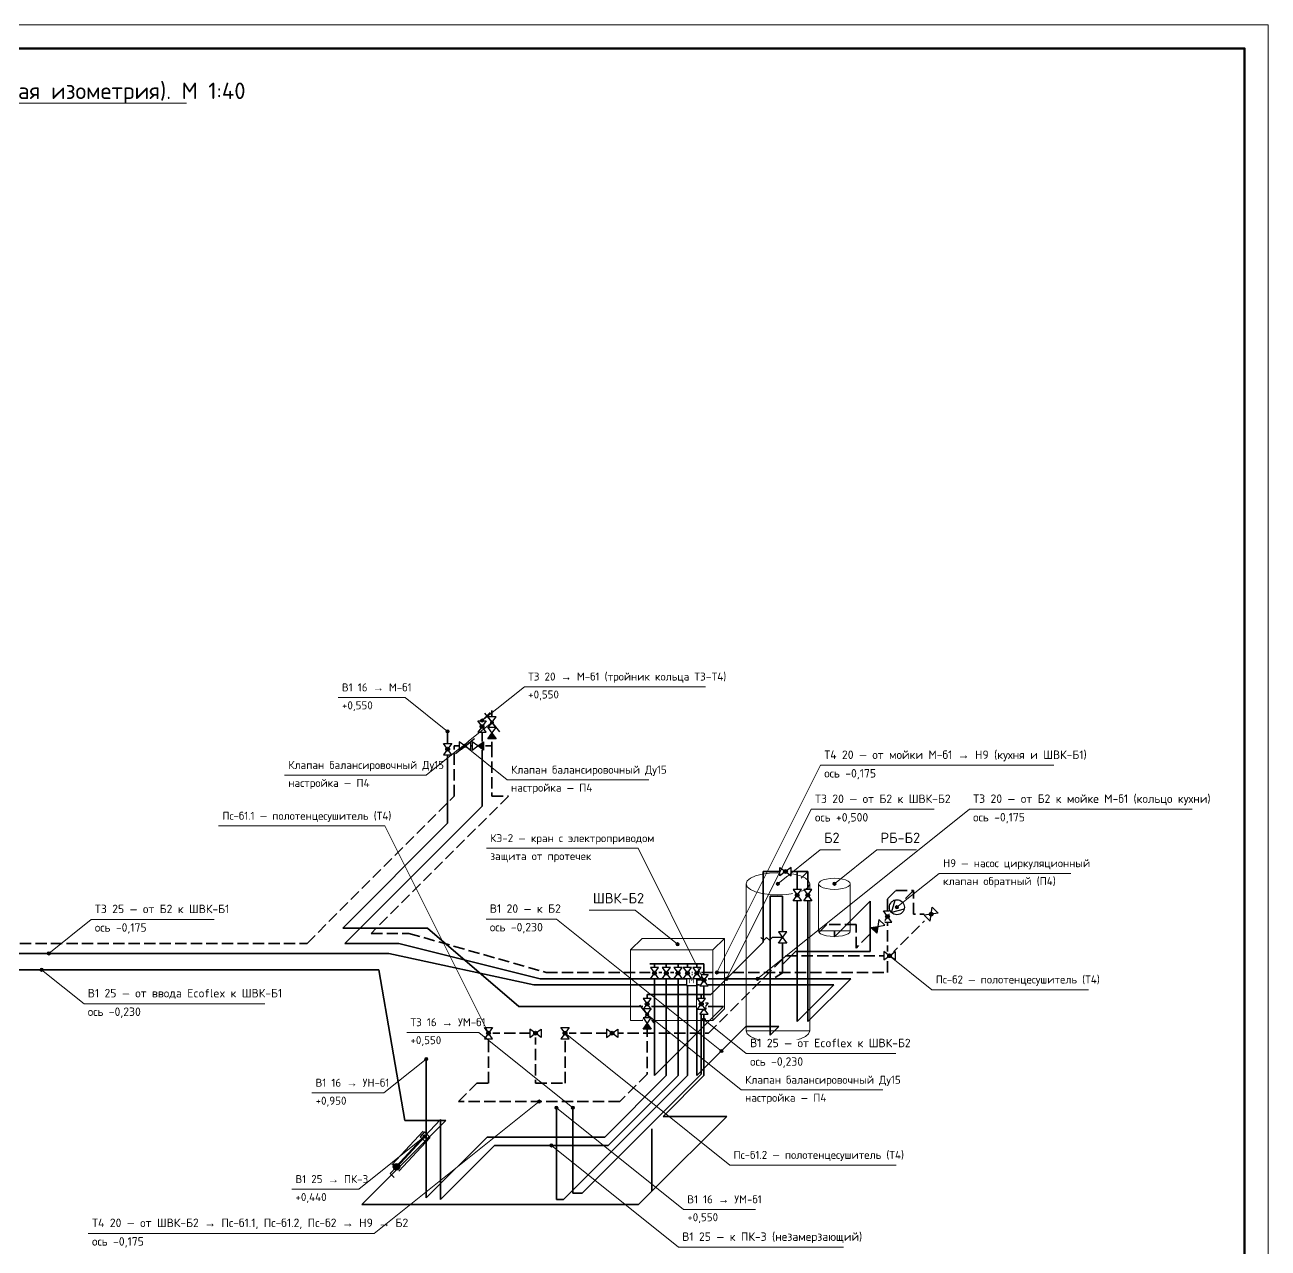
# Paper-space layout 'Лист' of a CAD drawing. Header units: millimetres. Extents: x 0 to 594, y 0 to 420.
# Drawn here: x 329.9 to 594, y 160.3 to 420 of the extents above; entities that cross this region are included whole.
import ezdxf
from ezdxf.enums import TextEntityAlignment as Align

# ---------------------------------------------------------------- set-up
doc = ezdxf.new("R2010")
doc.units = ezdxf.units.MM
doc.linetypes.add('ОВ_ШТРИХ', pattern=[330, 240, -90])
for name, color, linetype, lineweight in [('ВК_арматура', 7, 'Continuous', 25), ('ВК_В1', 150, 'Continuous', 35), ('ВК_марки', 7, 'Continuous', 18), ('ВК_оборуд_тонк', 8, 'Continuous', 18), ('ВК_Т3', 1, 'Continuous', 35), ('ВК_Т4', 30, 'Continuous', 35), ('Рамка', 7, 'Continuous', 50), ('Таблицы', 7, 'Continuous', 18), ('Текст', 7, 'Continuous', 18), ('Тонкие', 8, 'Continuous', 13)]:
    doc.layers.add(name, color=color, linetype=linetype, lineweight=lineweight)
doc.styles.add('GOST', font='isocpeur.ttf', dxfattribs={"width": 0.9})

psp = doc.layouts.new('Лист')

# ---------------------------------------------------------------- hatches: boundary and pattern name
at = {"layer": 'ВК_арматура'}
h = psp.add_hatch(color=7, dxfattribs=at)
edge = h.paths.add_edge_path()
edge.add_arc((408.87, 177.54), 0.7, 0, 360)
at = {"layer": 'ВК_марки'}
h = psp.add_hatch(color=7, dxfattribs=at)
edge = h.paths.add_edge_path()
edge.add_arc((419.72, 269.96), 0.35, 0, 360)
h = psp.add_hatch(color=7, dxfattribs=at)
edge = h.paths.add_edge_path()
edge.add_arc((489.87, 237.61), 0.35, 0, 360)
h = psp.add_hatch(color=7, dxfattribs=at)
edge = h.paths.add_edge_path()
edge.add_arc((501.87, 237.61), 0.35, 0, 360)
h = psp.add_hatch(color=7, dxfattribs=at)
edge = h.paths.add_edge_path()
edge.add_arc((468.55, 224.79), 0.35, 0, 360)
h = psp.add_hatch(color=7, dxfattribs=at)
edge = h.paths.add_edge_path()
edge.add_arc((334.98, 222.84), 0.35, 0, 360)
h = psp.add_hatch(color=7, dxfattribs=at)
edge = h.paths.add_edge_path()
edge.add_arc((333.48, 219.35), 0.35, 0, 360)
h = psp.add_hatch(color=7, dxfattribs=at)
edge = h.paths.add_edge_path()
edge.add_arc((476.91, 218.78), 0.35, 0, 360)
h = psp.add_hatch(color=7, dxfattribs=at)
edge = h.paths.add_edge_path()
edge.add_arc((478.94, 217.43), 0.35, 0, 360)
h = psp.add_hatch(color=7, dxfattribs=at)
edge = h.paths.add_edge_path()
edge.add_arc((485.54, 217.45), 0.35, 0, 360)
h = psp.add_hatch(color=7, dxfattribs=at)
edge = h.paths.add_edge_path()
edge.add_arc((415.17, 200.41), 0.35, 0, 360)
h = psp.add_hatch(color=7, dxfattribs=at)
edge = h.paths.add_edge_path()
edge.add_arc((477.87, 202.11), 0.35, 0, 360)
h = psp.add_hatch(color=7, dxfattribs=at)
edge = h.paths.add_edge_path()
edge.add_arc((439.14, 191.38), 0.35, 0, 360)
h = psp.add_hatch(color=7, dxfattribs=at)
edge = h.paths.add_edge_path()
edge.add_arc((442.82, 190.06), 0.35, 0, 360)
h = psp.add_hatch(color=7, dxfattribs=at)
edge = h.paths.add_edge_path()
edge.add_arc((446.32, 190.06), 0.35, 0, 360)
h = psp.add_hatch(color=7, dxfattribs=at)
edge = h.paths.add_edge_path()
edge.add_arc((414.83, 183.95), 0.35, 0, 360)
h = psp.add_hatch(color=7, dxfattribs=at)
edge = h.paths.add_edge_path()
edge.add_arc((441.75, 182.05), 0.35, 0, 360)

# ---------------------------------------------------------------- linework, layer by layer
at = {"layer": 'ВК_арматура'}
for points in [[(414.51, 185.07), (407.87, 177.93)], [(415.98, 183.71), (409.33, 176.57)], [(408.87, 177.54), (407.51, 176.08)], [(407.51, 176.08), (408.39, 175.26)]]:
    psp.add_lwpolyline(points, dxfattribs=at)
psp.add_lwpolyline([(414.8, 184.94), (413.85, 183.91), (414.87, 182.96), (415.82, 183.98)], close=True, dxfattribs=at)
psp.add_circle((408.87, 177.54), 0.7, dxfattribs=at)
at = {"layer": 'ВК_В1', "lineweight": 35}
for points in [[(419.72, 250.46), (419.72, 269.96)], [(397.45, 228.19), (419.72, 250.46)], [(488.23, 205.47), (488.23, 234.97)], [(488.23, 234.97), (490.86, 234.97)], [(490.86, 234.97), (490.86, 218.72)], [(509.47, 233.96), (501.87, 226.36)], [(509.47, 223.21), (509.47, 233.96)], [(415.45, 228.19), (397.45, 228.19)], [(434.83, 211.57), (415.45, 228.19)], [(501.87, 226.36), (501.87, 227.61)], [(490.86, 220.47), (493.6, 223.21)], [(493.6, 223.21), (509.47, 223.21)], [(405.11, 219.35), (261.86, 219.35)], [(410.61, 187.35), (405.11, 219.35)], [(474.16, 220.65), (462.66, 220.65)], [(463.66, 220.65), (463.66, 196.9)], [(466.16, 220.65), (466.16, 196.9)], [(468.66, 220.65), (468.66, 196.9)], [(470.66, 220.65), (470.66, 196.9)], [(472.66, 220.65), (472.66, 196.9)], [(474.16, 196.9), (474.16, 220.65)], [(490.86, 218.72), (489.26, 217.75)], [(478.33, 211.57), (434.83, 211.57)], [(463.66, 196.9), (478.33, 211.57)], [(472.66, 196.9), (483.09, 207.33)], [(483.09, 207.33), (490.09, 207.33)], [(490.09, 207.33), (488.23, 205.47)], [(415.17, 170.91), (415.17, 200.41)], [(470.66, 196.9), (444.32, 170.56)], [(466.16, 196.9), (453.08, 183.82)], [(468.66, 196.9), (453.81, 182.05)], [(465.5, 188.23), (474.16, 196.9)], [(418.19, 187.56), (414.83, 183.95)], [(418.19, 170.56), (418.19, 187.56)], [(442.82, 170.56), (442.82, 190.06)], [(463.09, 172.32), (479, 188.23)], [(479, 188.23), (465.5, 188.23)], [(401.51, 169.5), (419.36, 187.35)], [(419.36, 187.35), (410.61, 187.35)], [(463.09, 185.57), (463.09, 172.32)], [(428.08, 183.82), (415.17, 170.91)], [(453.08, 183.82), (428.08, 183.82)], [(429.68, 182.05), (418.19, 170.56)], [(453.81, 182.05), (429.68, 182.05)], [(463.09, 172.32), (460.26, 169.5)], [(460.26, 169.5), (401.51, 169.5)], [(444.32, 170.56), (442.82, 170.56)]]:
    psp.add_lwpolyline(points, dxfattribs=at)
at = {"layer": 'ВК_В1', "lineweight": 70}
psp.add_lwpolyline([(414.83, 183.95), (408.87, 177.54)], dxfattribs=at)
at = {"layer": 'ВК_марки'}
for points in [[(419.72, 269.96), (410.72, 277.16)], [(334.98, 222.84), (343.98, 230.04)], [(468.55, 224.79), (459.55, 231.99)], [(333.48, 219.35), (342.48, 212.15)], [(415.17, 200.41), (406.17, 193.21)], [(442.82, 190.06), (469.82, 168.46)], [(414.83, 183.95), (400.83, 172.75)]]:
    psp.add_lwpolyline(points, dxfattribs=at)
for centre in [(419.72, 269.96), (489.87, 237.61), (501.87, 237.61), (468.55, 224.79), (334.98, 222.84), (333.48, 219.35), (476.91, 218.78), (478.94, 217.43), (485.54, 217.45), (415.17, 200.41), (477.87, 202.11), (439.14, 191.38), (442.82, 190.06), (446.32, 190.06), (414.83, 183.95), (441.75, 182.05)]:
    psp.add_circle(centre, 0.35, dxfattribs=at)
at = {"layer": 'ВК_оборуд_тонк'}
for points in [[(496.62, 237.61), (496.39, 238.22), (495.72, 238.79), (494.64, 239.28), (493.25, 239.65), (491.62, 239.89), (489.87, 239.97), (488.12, 239.89), (486.5, 239.65), (485.1, 239.28), (484.02, 238.79), (483.35, 238.22), (483.12, 237.61), (483.35, 237), (484.02, 236.43), (485.1, 235.94), (486.5, 235.56), (488.12, 235.33), (489.87, 235.25), (491.62, 235.33), (493.25, 235.56), (494.64, 235.94), (495.72, 236.43), (496.39, 237), (496.62, 237.61)], [(505.25, 237.61), (505.13, 237.91), (504.79, 238.2), (504.26, 238.44), (503.56, 238.63), (502.74, 238.75), (501.87, 238.79), (501, 238.75), (500.18, 238.63), (499.48, 238.44), (498.95, 238.2), (498.61, 237.91), (498.5, 237.61), (498.61, 237.3), (498.95, 237.02), (499.48, 236.77), (500.18, 236.59), (501, 236.47), (501.87, 236.43), (502.74, 236.47), (503.56, 236.59), (504.26, 236.77), (504.79, 237.02), (505.13, 237.3), (505.25, 237.61)], [(483.12, 206.36), (483.12, 237.61)], [(496.62, 206.36), (496.62, 237.61)], [(498.5, 227.61), (498.5, 237.61)], [(505.25, 227.61), (505.25, 237.61)], [(505.25, 227.61), (498.5, 227.61), (498.61, 227.3), (498.95, 227.02), (499.48, 226.77), (500.18, 226.59), (501, 226.47), (501.87, 226.43), (502.74, 226.47), (503.56, 226.59), (504.26, 226.77), (504.79, 227.02), (505.13, 227.3), (505.25, 227.61)], [(458.57, 223.56), (461.04, 226.03), (478.54, 226.03), (476.07, 223.56)], [(476.07, 208.56), (478.54, 211.03), (478.54, 226.03)], [(496.62, 206.36), (483.12, 206.36), (483.35, 205.75), (484.02, 205.18), (485.1, 204.69), (486.5, 204.31), (488.12, 204.08), (489.87, 204), (491.62, 204.08), (493.25, 204.31), (494.64, 204.69), (495.72, 205.18), (496.39, 205.75), (496.62, 206.36)]]:
    psp.add_lwpolyline(points, dxfattribs=at)
psp.add_lwpolyline([(458.57, 208.56), (476.07, 208.56), (476.07, 223.56), (458.57, 223.56)], close=True, dxfattribs=at)
at = {"layer": 'ВК_Т3', "lineweight": 35}
for points in [[(427.02, 254.13), (427.02, 272.26)], [(397.85, 224.96), (427.02, 254.13)], [(496.23, 240.22), (486.73, 240.22)], [(486.73, 240.22), (486.73, 225.22)], [(493.98, 240.22), (493.98, 208.35)], [(494.82, 238.81), (496.23, 240.22)], [(496.23, 240.22), (496.23, 208.35)], [(409.35, 224.96), (397.85, 224.96)], [(439.34, 217.45), (409.35, 224.96)], [(486.73, 225.22), (475.6, 214.09)], [(407.23, 222.84), (262.73, 222.84)], [(438.01, 216.13), (407.23, 222.84)], [(505.34, 217.45), (439.34, 217.45)], [(496.23, 208.35), (505.34, 217.45)], [(501.76, 216.13), (438.01, 216.13)], [(475.6, 214.09), (462.1, 214.09)], [(473.6, 214.09), (473.6, 197.21)], [(493.98, 208.35), (501.76, 216.13)], [(473.6, 197.21), (448.32, 171.93)], [(446.32, 171.93), (446.32, 190.06)], [(448.32, 171.93), (446.32, 171.93)]]:
    psp.add_lwpolyline(points, dxfattribs=at)
at = {"layer": 'ВК_Т4', "linetype": 'ОВ_ШТРИХ', "lineweight": 35, "ltscale": 0.01}
for points in [[(427.02, 272.26), (429.14, 274.38)], [(429.14, 274.38), (429.14, 266.88)], [(421.14, 256.25), (421.14, 266.88)], [(421.14, 266.88), (429.14, 266.88)], [(429.14, 266.88), (429.14, 256.25)], [(389.85, 224.96), (421.14, 256.25)], [(432.64, 256.25), (403.47, 227.09)], [(429.14, 256.25), (432.64, 256.25)], [(518.68, 236.17), (506.48, 223.97)], [(513.16, 234.4), (514.93, 236.17)], [(514.93, 236.17), (518.68, 236.17)], [(518.68, 231.17), (518.68, 236.17)], [(513.16, 218.78), (513.16, 234.4)], [(513.59, 222.33), (522.43, 231.17)], [(522.43, 231.17), (518.68, 231.17)], [(500.23, 228.97), (498.11, 226.85)], [(506.48, 228.97), (500.23, 228.97)], [(506.48, 223.97), (506.48, 228.97)], [(262.85, 224.96), (389.85, 224.96)], [(403.47, 227.09), (411.47, 227.09)], [(411.47, 227.09), (440.66, 218.78)], [(475.15, 205.89), (491.59, 222.33)], [(491.59, 222.33), (513.59, 222.33)], [(440.66, 218.78), (513.16, 218.78)], [(462.1, 214.09), (462.1, 197.21)], [(428.4, 195.27), (428.4, 205.89)], [(428.4, 205.89), (438.4, 205.89)], [(438.4, 205.89), (438.4, 195.27)], [(444.65, 195.27), (444.65, 205.89)], [(444.65, 205.89), (454.65, 205.89)], [(454.65, 205.89), (475.15, 205.89)], [(462.1, 197.21), (456.26, 191.38)], [(422.01, 191.38), (425.9, 195.27)], [(425.9, 195.27), (428.4, 195.27)], [(438.4, 195.27), (444.65, 195.27)], [(456.26, 191.38), (422.01, 191.38)]]:
    psp.add_lwpolyline(points, dxfattribs=at)
at = {"layer": 'Рамка', "lineweight": 50}
psp.add_lwpolyline([(20, 5), (589, 5), (589, 415), (20, 415)], close=True, dxfattribs=at)
at = {"layer": 'Таблицы', "lineweight": 18}
psp.add_line((248.75, 403.38), (364.25, 403.38), dxfattribs=at)
at = {"layer": 'Тонкие'}
psp.add_lwpolyline([(0, 0), (594, 0), (594, 420), (0, 420)], close=True, dxfattribs=at)

# ---------------------------------------------------------------- texts
at = {"layer": 'Текст', "style": 'GOST'}
psp.add_text('Схема систем В1, Т3, Т4 бани (фронтальная изометрия). М 1:40', height=3.5, dxfattribs=at).set_placement((306.5, 406), align=Align.MIDDLE_CENTER)

# ---------------------------------------------------------------- next in the draw order: wipeouts: each hides what was drawn before it
for points in [[(396.47, 277.46), (410.72, 277.46), (410.72, 279.98), (396.47, 279.98)], [(426.14, 269.81), (427.9, 269.81), (427.9, 272.21), (426.14, 272.21)], [(418.84, 265.01), (420.6, 265.01), (420.6, 267.41), (418.84, 267.41)], [(422.19, 266), (424.59, 266), (424.59, 267.76), (422.19, 267.76)], [(490.28, 239.34), (492.68, 239.34), (492.68, 241.1), (490.28, 241.1)], [(449.77, 232.29), (459.55, 232.29), (459.55, 235.44), (449.77, 235.44)], [(493.1, 234.02), (494.86, 234.02), (494.86, 236.42), (493.1, 236.42)], [(343.98, 230.34), (370.13, 230.34), (370.13, 232.99), (343.98, 232.99)], [(520.96, 229.7), (523.9, 229.7), (523.9, 232.64), (520.96, 232.64)], [(512.28, 229.45), (514.04, 229.45), (514.04, 231.85), (512.28, 231.85)], [(489.98, 225.02), (491.74, 225.02), (491.74, 227.42), (489.98, 227.42)], [(512.39, 221.45), (514.79, 221.45), (514.79, 223.21), (512.39, 223.21)], [(465.28, 217.45), (467.04, 217.45), (467.04, 219.85), (465.28, 219.85)], [(473.28, 215.95), (475.04, 215.95), (475.04, 218.35), (473.28, 218.35)], [(342.48, 212.45), (380.91, 212.45), (380.91, 215.1), (342.48, 215.1)], [(461.22, 210.89), (462.98, 210.89), (462.98, 213.29), (461.22, 213.29)], [(473.28, 209.95), (475.04, 209.95), (475.04, 212.35), (473.28, 212.35)], [(427.52, 204.69), (429.28, 204.69), (429.28, 207.09), (427.52, 207.09)], [(437.2, 205.01), (439.6, 205.01), (439.6, 206.77), (437.2, 206.77)], [(443.77, 204.69), (445.53, 204.69), (445.53, 207.09), (443.77, 207.09)], [(453.45, 205.01), (455.85, 205.01), (455.85, 206.77), (453.45, 206.77)], [(390.87, 193.51), (406.17, 193.51), (406.17, 196.04), (390.87, 196.04)], [(386.59, 173.05), (400.83, 173.05), (400.83, 175.57), (386.59, 175.57)], [(469.82, 168.76), (485.12, 168.76), (485.12, 171.28), (469.82, 171.28)]]:
    psp.add_wipeout(points)

# ---------------------------------------------------------------- next in the draw order: hatches: boundary and pattern name
at = {"layer": 'ВК_арматура'}
h = psp.add_hatch(color=7, dxfattribs=at)
edge = h.paths.add_edge_path()
edge.add_arc((427.02, 271.01), 0.4, 0, 360)
h = psp.add_hatch(color=7, dxfattribs=at)
edge = h.paths.add_edge_path()
edge.add_arc((419.72, 266.21), 0.4, 0, 360)
h = psp.add_hatch(color=7, dxfattribs=at)
edge = h.paths.add_edge_path()
edge.add_arc((491.48, 240.22), 0.4, 0, 360)
h = psp.add_hatch(color=7, dxfattribs=at)
edge = h.paths.add_edge_path()
edge.add_arc((493.98, 235.22), 0.4, 0, 360)
h = psp.add_hatch(color=7, dxfattribs=at)
edge = h.paths.add_edge_path()
edge.add_arc((513.16, 230.65), 0.4, 0, 360)
h = psp.add_hatch(color=7, dxfattribs=at)
edge = h.paths.add_edge_path()
edge.add_arc((522.43, 231.17), 0.4, 0, 360)
h = psp.add_hatch(color=7, dxfattribs=at)
edge = h.paths.add_edge_path()
edge.add_arc((513.59, 222.33), 0.4, 0, 360)
h = psp.add_hatch(color=7, dxfattribs=at)
edge = h.paths.add_edge_path()
edge.add_arc((466.16, 218.65), 0.4, 0, 360)
h = psp.add_hatch(color=7, dxfattribs=at)
edge = h.paths.add_edge_path()
edge.add_arc((474.16, 217.15), 0.4, 0, 360)
h = psp.add_hatch(color=7, dxfattribs=at)
edge = h.paths.add_edge_path()
edge.add_arc((462.1, 212.09), 0.4, 0, 360)
h = psp.add_hatch(color=7, dxfattribs=at)
edge = h.paths.add_edge_path()
edge.add_arc((474.16, 211.15), 0.4, 0, 360)
h = psp.add_hatch(color=7, dxfattribs=at)
edge = h.paths.add_edge_path()
edge.add_arc((428.4, 205.89), 0.4, 0, 360)
h = psp.add_hatch(color=7, dxfattribs=at)
edge = h.paths.add_edge_path()
edge.add_arc((438.4, 205.89), 0.4, 0, 360)
h = psp.add_hatch(color=7, dxfattribs=at)
edge = h.paths.add_edge_path()
edge.add_arc((444.65, 205.89), 0.4, 0, 360)
h = psp.add_hatch(color=7, dxfattribs=at)
edge = h.paths.add_edge_path()
edge.add_arc((454.65, 205.89), 0.4, 0, 360)
at = {"layer": 'ВК_марки'}
h = psp.add_hatch(color=7, dxfattribs=at)
edge = h.paths.add_edge_path()
edge.add_arc((513.59, 222.33), 0.35, 0, 360)
h = psp.add_hatch(color=7, dxfattribs=at)
edge = h.paths.add_edge_path()
edge.add_arc((474.16, 208.77), 0.35, 0, 360)
h = psp.add_hatch(color=7, dxfattribs=at)
edge = h.paths.add_edge_path()
edge.add_arc((428.4, 205.89), 0.35, 0, 360)
h = psp.add_hatch(color=7, dxfattribs=at)
edge = h.paths.add_edge_path()
edge.add_arc((444.65, 205.89), 0.35, 0, 360)

# ---------------------------------------------------------------- next in the draw order: linework, layer by layer
at = {"layer": 'ВК_арматура'}
for points in [[(427.02, 271.01), (426.14, 272.21), (427.9, 272.21)], [(427.02, 271.01), (426.14, 269.81), (427.9, 269.81)], [(419.72, 266.21), (418.84, 267.41), (420.6, 267.41)], [(423.39, 266.88), (422.19, 267.76), (422.19, 266)], [(423.39, 266.88), (424.59, 267.76), (424.59, 266)], [(419.72, 266.21), (418.84, 265.01), (420.6, 265.01)], [(491.48, 240.22), (490.28, 239.34), (490.28, 241.1)], [(491.48, 240.22), (492.68, 239.34), (492.68, 241.1)], [(493.98, 235.22), (494.86, 236.42), (493.1, 236.42)], [(493.98, 235.22), (494.86, 234.02), (493.1, 234.02)], [(522.43, 231.17), (522.66, 232.64), (523.9, 231.4)], [(513.16, 230.65), (512.28, 231.85), (514.04, 231.85)], [(513.16, 230.65), (512.28, 229.45), (514.04, 229.45)], [(522.43, 231.17), (520.96, 230.94), (522.21, 229.7)], [(490.86, 226.22), (491.74, 227.42), (489.98, 227.42)], [(490.86, 226.22), (491.74, 225.02), (489.98, 225.02)], [(513.59, 222.33), (512.39, 223.21), (512.39, 221.45)], [(513.59, 222.33), (514.79, 223.21), (514.79, 221.45)], [(466.16, 218.65), (467.04, 219.85), (465.28, 219.85)], [(466.16, 218.65), (467.04, 217.45), (465.28, 217.45)], [(474.16, 217.15), (473.28, 218.35), (475.04, 218.35)], [(474.16, 217.15), (473.28, 215.95), (475.04, 215.95)], [(462.1, 212.09), (462.98, 213.29), (461.22, 213.29)], [(462.1, 212.09), (462.98, 210.89), (461.22, 210.89)], [(474.16, 211.15), (473.28, 212.35), (475.04, 212.35)], [(474.16, 211.15), (473.28, 209.95), (475.04, 209.95)], [(428.4, 205.89), (427.52, 207.09), (429.28, 207.09)], [(438.4, 205.89), (437.2, 206.77), (437.2, 205.01)], [(438.4, 205.89), (439.6, 206.77), (439.6, 205.01)], [(444.65, 205.89), (443.77, 207.09), (445.53, 207.09)], [(454.65, 205.89), (453.45, 206.77), (453.45, 205.01)], [(454.65, 205.89), (455.85, 206.77), (455.85, 205.01)], [(428.4, 205.89), (427.52, 204.69), (429.28, 204.69)], [(444.65, 205.89), (443.77, 204.69), (445.53, 204.69)]]:
    psp.add_lwpolyline(points, close=True, dxfattribs=at)
for points in [[(421.39, 265.28), (425.39, 268.48)], [(488.66, 226.22), (488.06, 225.62), (487.46, 226.22), (486.86, 225.62), (486.26, 226.22)], [(490.86, 226.22), (488.66, 226.22)], [(474.16, 217.15), (472.66, 217.15)]]:
    psp.add_lwpolyline(points, dxfattribs=at)
for centre in [(427.02, 271.01), (419.72, 266.21), (491.48, 240.22), (493.98, 235.22), (513.16, 230.65), (522.43, 231.17), (513.59, 222.33), (466.16, 218.65), (474.16, 217.15), (462.1, 212.09), (474.16, 211.15), (428.4, 205.89), (438.4, 205.89), (444.65, 205.89), (454.65, 205.89)]:
    psp.add_circle(centre, 0.4, dxfattribs=at)
at = {"layer": 'ВК_марки'}
for points in [[(449.77, 231.99), (459.55, 231.99)], [(513.59, 222.33), (522.59, 215.13)], [(474.16, 208.77), (483.16, 201.57)], [(446.32, 190.06), (426.32, 206.06)]]:
    psp.add_lwpolyline(points, dxfattribs=at)
for centre in [(513.59, 222.33), (474.16, 208.77), (428.4, 205.89), (444.65, 205.89)]:
    psp.add_circle(centre, 0.35, dxfattribs=at)

# ---------------------------------------------------------------- next in the draw order: texts
at = {"layer": 'ВК_марки', "style": 'GOST'}
for s, height, p in [('В1 16 → М-б1', 1.7, (397.27, 277.96)), ('ШВК-Б2', 2.2, (450.57, 232.79)), ('Т3 25 — от Б2 к ШВК-Б1', 1.8, (344.78, 230.84)), ('В1 25 — от ввода Ecoflex к ШВК-Б1', 1.8, (343.28, 212.95)), ('В1 16 → УН-б1', 1.7, (391.67, 194.01)), ('В1 25 → ПК-3', 1.7, (387.39, 173.55)), ('В1 16 → УМ-б1', 1.7, (470.62, 169.26))]:
    psp.add_text(s, height=height, dxfattribs=at).set_placement(p, align=Align.BOTTOM_LEFT)

# ---------------------------------------------------------------- next in the draw order: wipeouts: each hides what was drawn before it
for points in [[(396.47, 274.33), (410.72, 274.33), (410.72, 276.86), (396.47, 276.86)], [(343.98, 227.09), (370.13, 227.09), (370.13, 229.74), (343.98, 229.74)], [(342.48, 209.2), (380.91, 209.2), (380.91, 211.85), (342.48, 211.85)], [(390.87, 190.39), (406.17, 190.39), (406.17, 192.91), (390.87, 192.91)], [(386.59, 169.92), (400.83, 169.92), (400.83, 172.45), (386.59, 172.45)], [(469.82, 165.63), (485.12, 165.63), (485.12, 168.16), (469.82, 168.16)]]:
    psp.add_wipeout(points)

# ---------------------------------------------------------------- next in the draw order: linework, layer by layer
at = {"layer": 'ВК_марки'}
for points in [[(396.47, 277.16), (410.72, 277.16)], [(343.98, 230.04), (370.13, 230.04)], [(342.48, 212.15), (380.91, 212.15)], [(390.87, 193.21), (406.17, 193.21)], [(439.14, 191.38), (404.14, 163.38)], [(441.75, 182.05), (468.75, 160.45)], [(386.59, 172.75), (400.83, 172.75)], [(469.82, 168.46), (485.12, 168.46)]]:
    psp.add_lwpolyline(points, dxfattribs=at)

# ---------------------------------------------------------------- next in the draw order: texts
at = {"layer": 'ВК_марки', "style": 'GOST'}
for s, height, p in [('+0,550', 1.7, (397.27, 276.36)), ('ось -0,175', 1.8, (344.78, 229.24)), ('ось -0,230', 1.8, (343.28, 211.35)), ('+0,950', 1.7, (391.67, 192.41)), ('+0,440', 1.7, (387.39, 171.95)), ('+0,550', 1.7, (470.62, 167.66))]:
    psp.add_text(s, height=height, dxfattribs=at).set_placement(p, align=Align.TOP_LEFT)

# ---------------------------------------------------------------- next in the draw order: wipeouts: each hides what was drawn before it
for points in [[(428.26, 270.68), (430.02, 270.68), (430.02, 273.08), (428.26, 273.08)], [(424.94, 266), (427.34, 266), (427.34, 267.76), (424.94, 267.76)], [(495.35, 234.02), (497.11, 234.02), (497.11, 236.42), (495.35, 236.42)], [(513.55, 231.03), (516.75, 231.03), (516.75, 234.23), (513.55, 234.23)], [(462.78, 217.45), (464.54, 217.45), (464.54, 219.85), (462.78, 219.85)], [(470.46, 216.05), (472.66, 216.05), (472.66, 218.25), (470.46, 218.25)], [(522.59, 215.43), (555.81, 215.43), (555.81, 217.96), (522.59, 217.96)], [(472.72, 210.89), (474.48, 210.89), (474.48, 213.29), (472.72, 213.29)], [(411.02, 206.36), (426.32, 206.36), (426.32, 208.88), (411.02, 208.88)], [(461.22, 208.64), (462.98, 208.64), (462.98, 211.04), (461.22, 211.04)], [(483.16, 201.87), (514.89, 201.87), (514.89, 204.52), (483.16, 204.52)]]:
    psp.add_wipeout(points)

# ---------------------------------------------------------------- next in the draw order: hatches: boundary and pattern name
at = {"layer": 'ВК_арматура'}
psp.add_hatch(color=7, dxfattribs=at).paths.add_polyline_path([(426.14, 266.88), (427.34, 267.76), (427.34, 266)])
h = psp.add_hatch(color=7, dxfattribs=at)
edge = h.paths.add_edge_path()
edge.add_arc((496.23, 235.22), 0.4, 0, 360)
h = psp.add_hatch(color=7, dxfattribs=at)
edge = h.paths.add_edge_path()
edge.add_arc((463.66, 218.65), 0.4, 0, 360)
h = psp.add_hatch(color=7, dxfattribs=at)
edge = h.paths.add_edge_path()
edge.add_arc((473.6, 212.09), 0.4, 0, 360)
at = {"layer": 'ВК_марки'}
h = psp.add_hatch(color=7, dxfattribs=at)
edge = h.paths.add_edge_path()
edge.add_arc((423.39, 266.88), 0.35, 0, 360)
h = psp.add_hatch(color=7, dxfattribs=at)
edge = h.paths.add_edge_path()
edge.add_arc((515.15, 232.63), 0.35, 0, 360)

# ---------------------------------------------------------------- next in the draw order: linework, layer by layer
at = {"layer": 'ВК_арматура'}
for points in [[(427.54, 273.88), (430.74, 269.88)], [(516.67, 232.24), (514.01, 231.5), (514.75, 234.16)], [(460.5, 211.84), (463.7, 207.84)]]:
    psp.add_lwpolyline(points, dxfattribs=at)
for points in [[(429.14, 271.88), (430.02, 273.08), (428.26, 273.08)], [(429.14, 271.88), (430.02, 270.68), (428.26, 270.68)], [(426.14, 266.88), (424.94, 267.76), (424.94, 266)], [(426.14, 266.88), (427.34, 267.76), (427.34, 266)], [(496.23, 235.22), (497.11, 236.42), (495.35, 236.42)], [(496.23, 235.22), (497.11, 234.02), (495.35, 234.02)], [(463.66, 218.65), (464.54, 219.85), (462.78, 219.85)], [(463.66, 218.65), (464.54, 217.45), (462.78, 217.45)], [(470.46, 216.05), (472.66, 216.05), (472.66, 218.25), (470.46, 218.25)], [(473.6, 212.09), (474.48, 213.29), (472.72, 213.29)], [(473.6, 212.09), (474.48, 210.89), (472.72, 210.89)], [(462.1, 209.84), (462.98, 211.04), (461.22, 211.04)], [(462.1, 209.84), (462.98, 208.64), (461.22, 208.64)]]:
    psp.add_lwpolyline(points, close=True, dxfattribs=at)
for centre, radius in [((496.23, 235.22), 0.4), ((515.15, 232.63), 1.6), ((463.66, 218.65), 0.4), ((473.6, 212.09), 0.4)]:
    psp.add_circle(centre, radius, dxfattribs=at)
at = {"layer": 'ВК_марки'}
for points in [[(427.02, 272.26), (436.02, 279.46)], [(423.39, 266.88), (432.39, 259.68)], [(478.94, 217.43), (496.94, 253.43)], [(489.87, 237.61), (498.87, 244.81)], [(515.15, 232.63), (524.15, 239.83)], [(522.59, 215.13), (555.81, 215.13)]]:
    psp.add_lwpolyline(points, dxfattribs=at)
for centre in [(423.39, 266.88), (515.15, 232.63)]:
    psp.add_circle(centre, 0.35, dxfattribs=at)

# ---------------------------------------------------------------- next in the draw order: texts
at = {"layer": 'ВК_арматура', "style": 'GOST'}
psp.add_text('М', height=1.3, dxfattribs=at).set_placement((471.56, 217.15), align=Align.MIDDLE_CENTER)
at = {"layer": 'ВК_марки', "style": 'GOST'}
for s, height, p in [('Пс-б2 — полотенцесушитель (Т4)', 1.7, (523.39, 215.93)), ('Т3 16 → УМ-б1', 1.7, (411.82, 206.86)), ('В1 25 — от Ecoflex к ШВК-Б2', 1.8, (483.96, 202.37))]:
    psp.add_text(s, height=height, dxfattribs=at).set_placement(p, align=Align.BOTTOM_LEFT)

# ---------------------------------------------------------------- next in the draw order: wipeouts: each hides what was drawn before it
for points in [[(411.02, 203.23), (426.32, 203.23), (426.32, 205.76), (411.02, 205.76)], [(483.16, 198.62), (514.89, 198.62), (514.89, 201.27), (483.16, 201.27)], [(343.39, 163.68), (404.14, 163.68), (404.14, 166.33), (343.39, 166.33)], [(468.75, 160.75), (503.83, 160.75), (503.83, 163.4), (468.75, 163.4)]]:
    psp.add_wipeout(points)

# ---------------------------------------------------------------- next in the draw order: linework, layer by layer
at = {"layer": 'ВК_марки'}
for points in [[(411.02, 206.06), (426.32, 206.06)], [(483.16, 201.57), (514.89, 201.57)], [(468.75, 160.45), (503.83, 160.45)]]:
    psp.add_lwpolyline(points, dxfattribs=at)

# ---------------------------------------------------------------- next in the draw order: texts
at = {"layer": 'ВК_марки', "style": 'GOST'}
for s, height, p in [('+0,550', 1.7, (411.82, 205.26)), ('ось -0,230', 1.8, (483.96, 200.77))]:
    psp.add_text(s, height=height, dxfattribs=at).set_placement(p, align=Align.TOP_LEFT)
psp.add_text('В1 25 — к ПК-3 (незамерзающий)', height=1.8, dxfattribs=at).set_placement((469.55, 161.25), align=Align.BOTTOM_LEFT)

# ---------------------------------------------------------------- next in the draw order: wipeouts: each hides what was drawn before it
for points in [[(436.02, 279.76), (474.51, 279.76), (474.51, 282.28), (436.02, 282.28)], [(428.26, 268.43), (430.02, 268.43), (430.02, 270.83), (428.26, 270.83)], [(432.39, 259.98), (462.45, 259.98), (462.45, 262.5), (432.39, 262.5)], [(496.94, 253.73), (523.09, 253.73), (523.09, 256.38), (496.94, 256.38)], [(498.87, 245.11), (503.2, 245.11), (503.2, 248.26), (498.87, 248.26)], [(524.15, 240.13), (552.1, 240.13), (552.1, 242.66), (524.15, 242.66)], [(509.61, 227.1), (512.55, 227.1), (512.55, 230.04), (509.61, 230.04)], [(467.78, 217.45), (469.54, 217.45), (469.54, 219.85), (467.78, 219.85)], [(471.78, 217.45), (473.54, 217.45), (473.54, 219.85), (471.78, 219.85)], [(461.22, 206.76), (462.98, 206.76), (462.98, 209.16), (461.22, 209.16)], [(343.39, 160.43), (404.14, 160.43), (404.14, 163.08), (343.39, 163.08)]]:
    psp.add_wipeout(points)

# ---------------------------------------------------------------- next in the draw order: hatches: boundary and pattern name
at = {"layer": 'ВК_арматура'}
for points in [[(429.14, 269.63), (430.02, 268.43), (428.26, 268.43)], [(511.08, 228.57), (510.85, 227.1), (509.61, 228.34)], [(462.1, 207.96), (462.98, 206.76), (461.22, 206.76)]]:
    psp.add_hatch(color=7, dxfattribs=at).paths.add_polyline_path(points)
h = psp.add_hatch(color=7, dxfattribs=at)
edge = h.paths.add_edge_path()
edge.add_arc((468.66, 218.65), 0.4, 0, 360)
h = psp.add_hatch(color=7, dxfattribs=at)
edge = h.paths.add_edge_path()
edge.add_arc((472.66, 218.65), 0.4, 0, 360)
at = {"layer": 'ВК_марки'}
h = psp.add_hatch(color=7, dxfattribs=at)
edge = h.paths.add_edge_path()
edge.add_arc((427.02, 272.26), 0.35, 0, 360)
h = psp.add_hatch(color=7, dxfattribs=at)
edge = h.paths.add_edge_path()
edge.add_arc((429.14, 271.88), 0.35, 0, 360)
h = psp.add_hatch(color=7, dxfattribs=at)
edge = h.paths.add_edge_path()
edge.add_arc((474.16, 217.15), 0.35, 0, 360)
h = psp.add_hatch(color=7, dxfattribs=at)
edge = h.paths.add_edge_path()
edge.add_arc((462.1, 209.84), 0.35, 0, 360)

# ---------------------------------------------------------------- next in the draw order: linework, layer by layer
at = {"layer": 'ВК_арматура'}
for points in [[(429.14, 269.63), (430.02, 270.83), (428.26, 270.83)], [(429.14, 269.63), (430.02, 268.43), (428.26, 268.43)], [(511.08, 228.57), (512.55, 228.8), (511.31, 230.04)], [(511.08, 228.57), (510.85, 227.1), (509.61, 228.34)], [(468.66, 218.65), (469.54, 219.85), (467.78, 219.85)], [(472.66, 218.65), (473.54, 219.85), (471.78, 219.85)], [(468.66, 218.65), (469.54, 217.45), (467.78, 217.45)], [(472.66, 218.65), (473.54, 217.45), (471.78, 217.45)], [(462.1, 207.96), (462.98, 209.16), (461.22, 209.16)], [(462.1, 207.96), (462.98, 206.76), (461.22, 206.76)]]:
    psp.add_lwpolyline(points, close=True, dxfattribs=at)
for centre in [(468.66, 218.65), (472.66, 218.65)]:
    psp.add_circle(centre, 0.4, dxfattribs=at)
at = {"layer": 'ВК_марки'}
for points in [[(429.14, 271.88), (415.14, 260.68)], [(498.87, 244.81), (503.2, 244.81)], [(501.87, 237.61), (510.87, 244.81)], [(462.1, 209.84), (482.1, 193.84)], [(444.65, 205.89), (479.65, 177.89)], [(343.39, 163.38), (404.14, 163.38)]]:
    psp.add_lwpolyline(points, dxfattribs=at)
for centre in [(427.02, 272.26), (429.14, 271.88), (474.16, 217.15), (462.1, 209.84)]:
    psp.add_circle(centre, 0.35, dxfattribs=at)

# ---------------------------------------------------------------- next in the draw order: texts
at = {"layer": 'ВК_марки', "style": 'GOST'}
for s, height, p in [('Т3 20 — от Б2 к ШВК-Б2', 1.8, (497.74, 254.23)), ('Б2', 2.2, (499.67, 245.61)), ('Т4 20 — от ШВК-Б2 → Пс-б1.1, Пс-б1.2, Пс-б2 → Н9 → Б2', 1.8, (344.19, 164.18))]:
    psp.add_text(s, height=height, dxfattribs=at).set_placement(p, align=Align.BOTTOM_LEFT)
psp.add_text('ось -0,175', height=1.8, dxfattribs=at).set_placement((344.19, 162.58), align=Align.TOP_LEFT)

# ---------------------------------------------------------------- next in the draw order: wipeouts: each hides what was drawn before it
for points in [[(436.02, 276.63), (474.51, 276.63), (474.51, 279.16), (436.02, 279.16)], [(432.39, 256.85), (462.45, 256.85), (462.45, 259.38), (432.39, 259.38)], [(496.94, 250.48), (523.09, 250.48), (523.09, 253.13), (496.94, 253.13)], [(524.15, 237.01), (552.1, 237.01), (552.1, 239.53), (524.15, 239.53)]]:
    psp.add_wipeout(points)

# ---------------------------------------------------------------- next in the draw order: linework, layer by layer
at = {"layer": 'ВК_марки'}
for points in [[(436.02, 279.46), (474.51, 279.46)], [(476.91, 218.78), (498.91, 262.78)], [(432.39, 259.68), (462.45, 259.68)], [(496.94, 253.43), (523.09, 253.43)], [(524.15, 239.83), (552.1, 239.83)]]:
    psp.add_lwpolyline(points, dxfattribs=at)

# ---------------------------------------------------------------- next in the draw order: texts
at = {"layer": 'ВК_марки', "style": 'GOST'}
for s, p in [('Т3 20 → М-б1 (тройник кольца Т3–Т4)', (436.82, 280.26)), ('Клапан балансировочный Ду15', (433.19, 260.48)), ('Н9 — насос циркуляционный', (524.95, 240.63))]:
    psp.add_text(s, height=1.7, dxfattribs=at).set_placement(p, align=Align.BOTTOM_LEFT)
for s, height, p in [('+0,550', 1.7, (436.82, 278.66)), ('настройка — П4', 1.7, (433.19, 258.88)), ('ось +0,500', 1.8, (497.74, 252.63)), ('клапан обратный (П4)', 1.7, (524.95, 239.03))]:
    psp.add_text(s, height=height, dxfattribs=at).set_placement(p, align=Align.TOP_LEFT)

# ---------------------------------------------------------------- next in the draw order: wipeouts: each hides what was drawn before it
for points in [[(385.08, 260.98), (415.14, 260.98), (415.14, 263.5), (385.08, 263.5)], [(510.87, 245.11), (519.29, 245.11), (519.29, 248.26), (510.87, 248.26)], [(469.78, 217.45), (471.54, 217.45), (471.54, 219.85), (469.78, 219.85)], [(482.1, 194.14), (512.16, 194.14), (512.16, 196.66), (482.1, 196.66)], [(479.65, 178.19), (514.98, 178.19), (514.98, 180.72), (479.65, 180.72)]]:
    psp.add_wipeout(points)

# ---------------------------------------------------------------- next in the draw order: hatches: boundary and pattern name
at = {"layer": 'ВК_арматура'}
h = psp.add_hatch(color=7, dxfattribs=at)
edge = h.paths.add_edge_path()
edge.add_arc((470.66, 218.65), 0.4, 0, 360)

# ---------------------------------------------------------------- next in the draw order: linework, layer by layer
for points in [[(470.66, 218.65), (471.54, 219.85), (469.78, 219.85)], [(470.66, 218.65), (471.54, 217.45), (469.78, 217.45)]]:
    psp.add_lwpolyline(points, close=True, dxfattribs=at)
psp.add_circle((470.66, 218.65), 0.4, dxfattribs=at)
at = {"layer": 'ВК_марки'}
for points in [[(485.54, 217.45), (530.54, 253.45)], [(474.16, 217.15), (460.16, 245.15)], [(510.87, 244.81), (519.29, 244.81)], [(477.87, 202.11), (442.87, 230.11)], [(479.65, 177.89), (514.98, 177.89)]]:
    psp.add_lwpolyline(points, dxfattribs=at)

# ---------------------------------------------------------------- next in the draw order: texts
at = {"layer": 'ВК_марки', "style": 'GOST'}
for s, height, p in [('РБ-Б2', 2.2, (511.67, 245.61)), ('Пс-б1.2 — полотенцесушитель (Т4)', 1.7, (480.45, 178.69))]:
    psp.add_text(s, height=height, dxfattribs=at).set_placement(p, align=Align.BOTTOM_LEFT)

# ---------------------------------------------------------------- next in the draw order: wipeouts: each hides what was drawn before it
for points in [[(498.91, 263.08), (548.5, 263.08), (548.5, 265.73), (498.91, 265.73)], [(385.08, 257.85), (415.14, 257.85), (415.14, 260.38), (385.08, 260.38)], [(482.1, 191.01), (512.16, 191.01), (512.16, 193.54), (482.1, 193.54)]]:
    psp.add_wipeout(points)

# ---------------------------------------------------------------- next in the draw order: linework, layer by layer
at = {"layer": 'ВК_марки'}
for points in [[(385.08, 260.68), (415.14, 260.68)], [(482.1, 193.84), (512.16, 193.84)]]:
    psp.add_lwpolyline(points, dxfattribs=at)

# ---------------------------------------------------------------- next in the draw order: texts
at = {"layer": 'ВК_марки', "style": 'GOST'}
for p in [(385.88, 261.48), (482.9, 194.64)]:
    psp.add_text('Клапан балансировочный Ду15', height=1.7, dxfattribs=at).set_placement(p, align=Align.BOTTOM_LEFT)
for p in [(385.88, 259.88), (482.9, 193.04)]:
    psp.add_text('настройка — П4', height=1.7, dxfattribs=at).set_placement(p, align=Align.TOP_LEFT)

# ---------------------------------------------------------------- next in the draw order: wipeouts: each hides what was drawn before it
for points in [[(498.91, 259.83), (548.5, 259.83), (548.5, 262.48), (498.91, 262.48)], [(530.54, 253.75), (577.89, 253.75), (577.89, 256.4), (530.54, 256.4)], [(427.99, 245.45), (460.16, 245.45), (460.16, 247.97), (427.99, 247.97)]]:
    psp.add_wipeout(points)

# ---------------------------------------------------------------- next in the draw order: linework, layer by layer
at = {"layer": 'ВК_марки'}
psp.add_lwpolyline([(498.91, 262.78), (548.5, 262.78)], dxfattribs=at)

# ---------------------------------------------------------------- next in the draw order: texts
at = {"layer": 'ВК_марки', "style": 'GOST'}
psp.add_text('Т4 20 — от мойки М-б1 → Н9 (кухня и ШВК-Б1)', height=1.8, dxfattribs=at).set_placement((499.71, 263.58), align=Align.BOTTOM_LEFT)
psp.add_text('ось -0,175', height=1.8, dxfattribs=at).set_placement((499.71, 261.98), align=Align.TOP_LEFT)

# ---------------------------------------------------------------- next in the draw order: wipeouts: each hides what was drawn before it
for points in [[(530.54, 250.5), (577.89, 250.5), (577.89, 253.15), (530.54, 253.15)], [(427.99, 242.32), (460.16, 242.32), (460.16, 244.85), (427.99, 244.85)]]:
    psp.add_wipeout(points)

# ---------------------------------------------------------------- next in the draw order: linework, layer by layer
at = {"layer": 'ВК_марки'}
for points in [[(530.54, 253.45), (577.89, 253.45)], [(428.4, 205.89), (406.4, 249.89)], [(427.99, 245.15), (460.16, 245.15)]]:
    psp.add_lwpolyline(points, dxfattribs=at)

# ---------------------------------------------------------------- next in the draw order: texts
at = {"layer": 'ВК_марки', "style": 'GOST'}
for s, height, p in [('Т3 20 — от Б2 к мойке М-б1 (кольцо кухни)', 1.8, (531.34, 254.25)), ('КЭ-2 — кран с электроприводом', 1.7, (428.79, 245.95))]:
    psp.add_text(s, height=height, dxfattribs=at).set_placement(p, align=Align.BOTTOM_LEFT)
for s, height, p in [('ось -0,175', 1.8, (531.34, 252.65)), ('защита от протечек', 1.7, (428.79, 244.35))]:
    psp.add_text(s, height=height, dxfattribs=at).set_placement(p, align=Align.TOP_LEFT)

# ---------------------------------------------------------------- next in the draw order: wipeouts: each hides what was drawn before it
for points in [[(371.07, 250.19), (406.4, 250.19), (406.4, 252.72), (371.07, 252.72)], [(427.88, 230.41), (442.87, 230.41), (442.87, 233.06), (427.88, 233.06)]]:
    psp.add_wipeout(points)

# ---------------------------------------------------------------- next in the draw order: linework, layer by layer
at = {"layer": 'ВК_марки'}
psp.add_lwpolyline([(371.07, 249.89), (406.4, 249.89)], dxfattribs=at)

# ---------------------------------------------------------------- next in the draw order: texts
at = {"layer": 'ВК_марки', "style": 'GOST'}
for s, height, p in [('Пс-б1.1 — полотенцесушитель (Т4)', 1.7, (371.87, 250.69)), ('В1 20 — к Б2', 1.8, (428.68, 230.91))]:
    psp.add_text(s, height=height, dxfattribs=at).set_placement(p, align=Align.BOTTOM_LEFT)

# ---------------------------------------------------------------- next in the draw order: wipeouts: each hides what was drawn before it
psp.add_wipeout([(427.88, 227.16), (442.87, 227.16), (442.87, 229.81), (427.88, 229.81)])

# ---------------------------------------------------------------- next in the draw order: linework, layer by layer
at = {"layer": 'ВК_марки'}
psp.add_lwpolyline([(427.88, 230.11), (442.87, 230.11)], dxfattribs=at)

# ---------------------------------------------------------------- next in the draw order: texts
at = {"layer": 'ВК_марки', "style": 'GOST'}
psp.add_text('ось -0,230', height=1.8, dxfattribs=at).set_placement((428.68, 229.31), align=Align.TOP_LEFT)

doc.saveas('drawing.dxf')
